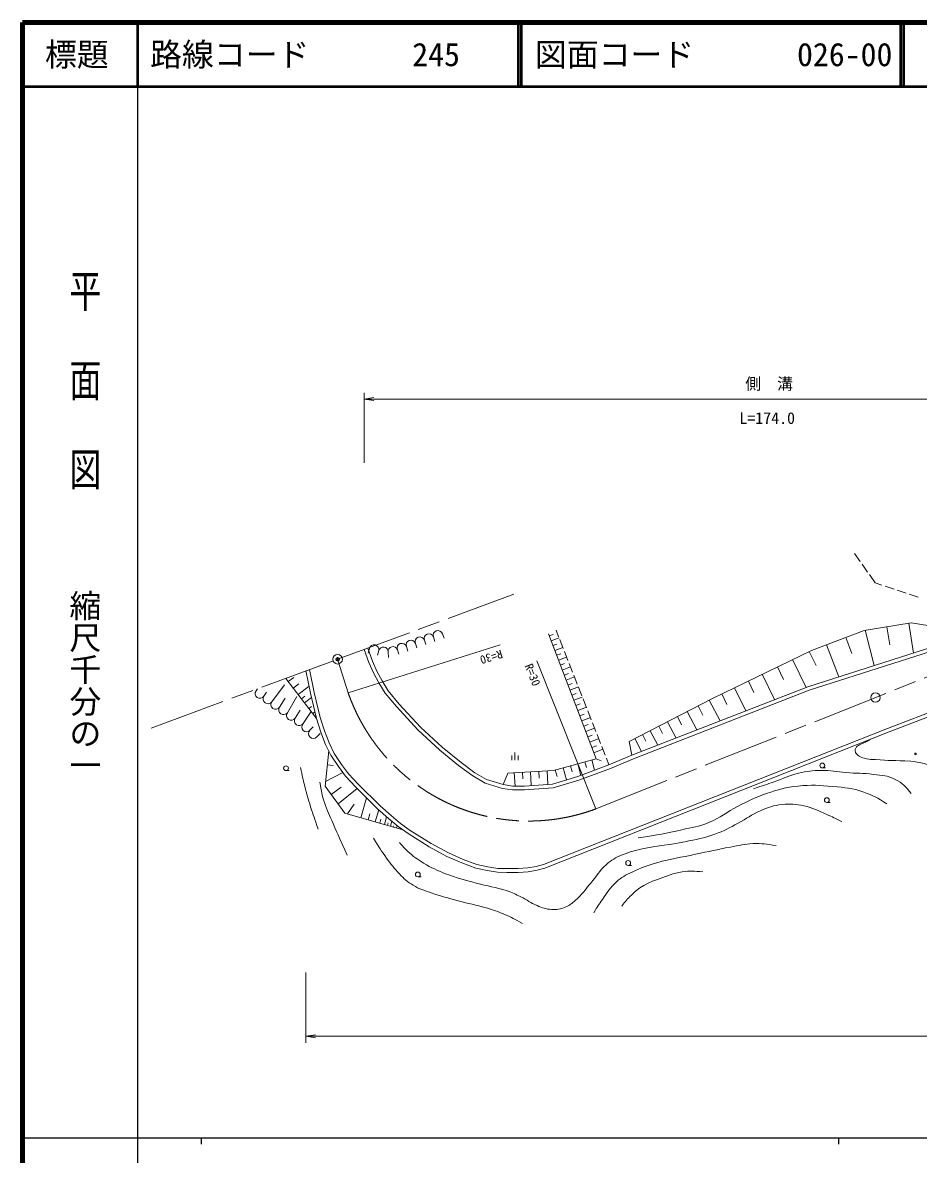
# Model space of a CAD drawing. Units: millimetres, scale not verified. Extents: x 40000 to 680000, y 20000 to 380000.
# Drawn here: x 40000 to 180559, y 202409 to 380000 of the extents above; entities that cross this region are included whole.
import ezdxf
from ezdxf.enums import TextEntityAlignment as Align

# ---------------------------------------------------------------- set-up
doc = ezdxf.new("R2010")
doc.units = ezdxf.units.MM
doc.header["$LTSCALE"] = 1000
doc.header["$PDMODE"] = 32
doc.header["$PDSIZE"] = 500
doc.linetypes.add('CHAIN', pattern=[18.5, 12, -1.5, 3.5, -1.5])
for name, color, linetype, lineweight in [('M-BGD', 7, 'Continuous', 13), ('M-BMK', 2, 'CHAIN', 13), ('M-BMK-SRVR', 3, 'Continuous', 13), ('M-STR-HTXT', 7, 'Continuous', 13), ('M-TTL', 2, 'Continuous', 140), ('M-TTL-BAND', 7, 'Continuous', 25), ('M-TTL-LINE', 7, 'Continuous', 50)]:
    doc.layers.add(name, color=color, linetype=linetype, lineweight=lineweight)
doc.layers.add('M-OTRS', color=6, linetype='Continuous')
doc.layers.add('M-TTL-TXT', color=7, linetype='Continuous')
doc.styles.add('@ＭＳ ゴシック', font='')
doc.styles.add('ＭＳ ゴシック', font='')
doc.styles.get('@ＭＳ ゴシック').set_extended_font_data('@MS Gothic')
doc.styles.get('ＭＳ ゴシック').set_extended_font_data('MS Gothic')

# ---------------------------------------------------------------- blocks, each defined once
blk = doc.blocks.new('open_arrow')
at = {"color": 0, "linetype": 'Continuous', "lineweight": -2}
blk.add_lwpolyline([(7.5, 1.25), (0, 0), (7.5, -1.25)], dxfattribs=at)

msp = doc.modelspace()

# ---------------------------------------------------------------- linework, layer by layer
at = {"layer": 'M-BGD'}
for p, q in [((170548, 296705), (171448, 295423)), ((171735, 295014), (172597, 293786)), ((172885, 293377), (173785, 292096)), ((173785, 292096), (174851, 291743)), ((175326, 291586), (176750, 291114)), ((177225, 290957), (178649, 290486)), ((179123, 290328), (180547, 289857)), ((123699, 284682), (124107, 283644)), ((172216, 284641), (173644, 279116)), ((175628, 285194), (176089, 282350)), ((179041, 285746), (179797, 281073)), ((101629, 282599), (101880, 281892)), ((103043, 283101), (103294, 282394)), ((104456, 283603), (104707, 282896)), ((105870, 284105), (106121, 283398)), ((122629, 283755), (123256, 283995)), ((122917, 283003), (124170, 283483)), ((123208, 282244), (123841, 282486)), ((124290, 283179), (124838, 281782)), ((166153, 282385), (168063, 277340)), ((169180, 283531), (170135, 281009)), ((94417, 281797), (94244, 281067)), ((95876, 281451), (95704, 280721)), ((97354, 281229), (97397, 280354)), ((98802, 281595), (99053, 280888)), ((100216, 282097), (100467, 281390)), ((123499, 281484), (124765, 281969)), ((123793, 280718), (124432, 280963)), ((125021, 281317), (125569, 279921)), ((163445, 281325), (164503, 279143)), ((124087, 279951), (125365, 280441)), ((124384, 279176), (125029, 279423)), ((124681, 278401), (125972, 278896)), ((125752, 279456), (126301, 278059)), ((158440, 278896), (159405, 276907)), ((160827, 280054), (162944, 275692)), ((86122, 270801), (81306, 277100)), ((81691, 276597), (82542, 277248)), ((84425, 278345), (85188, 274758)), ((85012, 278470), (85773, 274889)), ((124981, 277619), (125633, 277869)), ((125281, 276837), (126585, 277336)), ((126483, 277594), (127032, 276198)), ((156054, 277738), (157984, 273761)), ((76633, 275161), (76834, 275448)), ((79090, 273440), (81086, 276100)), ((82471, 275576), (83322, 276227)), ((83252, 274555), (84954, 275856)), ((125583, 276046), (126242, 276299)), ((125886, 275256), (127203, 275761)), ((127215, 275732), (127763, 274336)), ((151702, 275626), (153462, 272000)), ((153878, 276682), (154758, 274869)), ((77862, 274300), (78292, 274914)), ((80319, 272579), (81204, 273990)), ((81548, 271719), (83010, 274248)), ((83753, 273899), (84300, 274317)), ((84255, 273243), (85348, 274079)), ((85188, 274758), (86122, 270801)), ((85773, 274889), (86701, 270960)), ((126192, 274458), (126857, 274713)), ((126498, 273660), (127828, 274170)), ((127946, 273871), (128494, 272475)), ((147746, 273691), (149433, 270431)), ((149721, 274665), (150522, 273014)), ((82776, 270858), (83573, 272113)), ((84005, 269998), (85298, 271879)), ((84907, 272390), (85315, 272702)), ((85515, 271595), (85870, 271867)), ((126807, 272853), (127479, 273111)), ((127116, 272047), (128460, 272562)), ((128677, 272009), (129225, 270613)), ((144278, 271897), (145773, 269006)), ((146012, 272794), (146760, 271349)), ((175733, 269261), (184839, 272762)), ((175951, 268702), (185046, 272198)), ((86122, 270801), (86784, 268682)), ((86701, 270960), (87350, 268881)), ((127428, 271233), (128107, 271493)), ((127740, 270419), (129097, 270939)), ((129408, 270148), (129956, 268752)), ((141203, 270306), (142528, 267743)), ((142740, 271101), (143403, 269820)), ((85081, 268952), (85603, 269490)), ((86156, 267907), (86679, 268445)), ((86784, 268682), (87550, 266732)), ((87350, 268881), (88100, 266974)), ((121737, 247903), (175733, 269261)), ((121929, 247334), (175951, 268702)), ((128055, 269596), (128741, 269859)), ((128371, 268773), (129742, 269299)), ((128689, 267943), (129381, 268208)), ((130139, 268286), (130688, 266890)), ((137267, 268270), (137788, 267263)), ((138476, 268895), (139651, 266623)), ((139839, 269601), (140427, 268464)), ((87550, 266732), (88376, 265034)), ((88100, 266974), (88898, 265332)), ((129007, 267112), (130392, 267642)), ((129329, 266273), (130028, 266541)), ((130870, 266425), (131419, 265028)), ((136058, 267645), (137100, 265630)), ((88376, 265034), (89549, 263265)), ((88898, 265332), (90039, 263612)), ((116756, 264991), (116756, 264241)), ((117256, 265491), (117256, 264241)), ((117756, 264991), (117756, 264241)), ((129651, 265433), (131049, 265969)), ((87796, 263521), (88735, 263425)), ((89549, 263265), (90688, 261757)), ((90039, 263612), (91149, 262142)), ((124825, 263086), (125347, 261173)), ((125973, 263399), (126234, 262443)), ((127120, 263712), (127618, 261886)), ((128216, 264011), (128465, 263098)), ((129312, 264310), (129755, 262684)), ((130008, 264500), (130783, 264179)), ((131602, 264563), (132009, 263525)), ((165482, 263053), (165982, 263053)), ((81334, 262626), (81834, 262626)), ((87532, 260929), (90271, 262310)), ((90688, 261757), (92281, 260021)), ((91149, 262142), (92713, 260438)), ((117145, 262307), (117270, 260194)), ((118413, 262382), (118475, 261326)), ((119680, 262457), (119809, 260273)), ((120991, 262534), (121055, 261442)), ((122301, 262611), (122428, 260464)), ((123580, 262746), (123863, 261709)), ((88426, 258891), (90010, 260055)), ((89501, 257428), (92483, 259821)), ((92281, 260021), (95695, 256638)), ((92713, 260438), (96106, 257076)), ((93077, 255243), (93971, 258346)), ((166200, 257632), (166700, 257632)), ((90992, 255843), (92020, 257388)), ((94207, 254917), (94478, 255859)), ((95337, 254591), (95879, 256474)), ((95695, 256638), (97422, 255102)), ((96106, 257076), (97810, 255559)), ((96054, 254385), (96226, 254983)), ((96772, 254178), (97116, 255374)), ((97252, 254039), (97365, 254429)), ((97422, 255102), (98945, 253864)), ((97733, 253901), (97957, 254681)), ((97810, 255559), (99312, 254340)), ((98213, 253762), (98269, 253957)), ((98693, 253624), (98806, 254014)), ((99312, 254340), (100813, 253245)), ((98945, 253864), (100476, 252748)), ((100476, 252748), (103808, 250663)), ((100813, 253245), (104110, 251182)), ((103808, 250663), (106567, 249172)), ((104110, 251182), (106831, 249712)), ((106567, 249172), (108921, 248139)), ((106831, 249712), (109145, 248695)), ((109145, 248695), (111282, 247914)), ((108921, 248139), (111111, 247337)), ((111111, 247337), (112887, 246928)), ((111282, 247914), (113002, 247518)), ((112887, 246928), (114537, 246668)), ((113002, 247518), (114586, 247267)), ((114586, 247267), (115973, 247257)), ((115973, 247257), (117755, 247257)), ((117755, 247257), (119267, 247351)), ((119267, 247351), (120590, 247580)), ((119337, 246754), (120723, 246994)), ((120590, 247580), (121737, 247903)), ((120723, 246994), (121929, 247334)), ((135021, 247757), (135521, 247757)), ((102014, 245960), (102514, 245960)), ((114537, 246668), (115970, 246657)), ((115970, 246657), (117774, 246657)), ((117774, 246657), (119337, 246754))]:
    msp.add_line(p, q, dxfattribs=at)
for points in [[(94174, 281855), (94885, 279814), (95583, 278219), (96428, 276697), (97371, 275154), (99107, 273075), (102457, 269435), (105858, 266293), (108790, 263924), (110971, 262305), (112800, 261226), (115427, 260429), (116905, 260194), (118734, 260194), (123128, 260515), (127107, 261695), (132009, 263525), (135610, 265049), (163215, 275797), (189531, 284171), (197623, 286551), (225745, 291312), (241600, 290785), (251568, 289377)], [(93607, 281658), (94326, 279595), (95045, 277953), (95909, 276395), (96882, 274804), (98656, 272679), (102032, 269011), (105465, 265838), (108422, 263449), (110639, 261805), (112557, 260673), (115292, 259843), (116857, 259594), (118756, 259594), (123236, 259921), (127298, 261126), (132231, 262967), (135836, 264494), (163415, 275231), (189707, 283597), (197758, 285966), (225785, 290711), (241548, 290186), (251484, 288783)], [(135610, 265049), (135169, 267185), (148251, 273952), (163766, 281481), (172034, 284612), (179422, 285808), (189531, 284171)], [(115427, 260429), (116147, 262248), (123301, 262670), (130008, 264500), (122503, 284084)], [(88025, 265756), (87458, 260208), (90578, 255963), (99654, 253347)]]:
    msp.add_lwpolyline(points, dxfattribs=at)
for centre, radius in [((180113, 265254), 125), ((81334, 263001), 375), ((165482, 263428), 375), ((166200, 258007), 375), ((135021, 248132), 375), ((102014, 246335), 375)]:
    msp.add_circle(centre, radius, dxfattribs=at)
for centre, start, end in [((105163, 283854), 19.55005, 199.55005), ((95146, 281624), 346.68147, 166.68147), ((99509, 281846), 19.55005, 199.55005), ((100923, 282348), 19.55005, 199.55005), ((102336, 282850), 19.55005, 199.55005), ((103750, 283352), 19.55005, 199.55005), ((96606, 281278), 356.21665, 166.68147), ((98096, 281344), 19.55005, 188.84642), ((77247, 274730), 144.99588, 324.99588), ((78476, 273870), 144.99588, 324.99588), ((79705, 273009), 144.99588, 324.99588), ((80933, 272149), 144.99588, 324.99588), ((82162, 271288), 144.99588, 324.99588), ((83391, 270428), 144.99588, 324.99588), ((84543, 269475), 135.81894, 315.81894), ((85619, 268430), 135.81894, 315.81894)]:
    msp.add_arc(centre, 750, start, end, dxfattribs=at)
for points, knots in [([(172996, 267533), (172744, 267357), (172664, 267305), (172439, 267181), (172168, 267032), (171994, 266995), (171716, 266857), (171418, 266709), (171214, 266676), (170966, 266454), (170823, 266327), (170759, 266229), (170684, 266053), (170611, 265882), (170636, 265758), (170678, 265577), (170702, 265475), (170719, 265414), (170781, 265328), (170931, 265118), (171065, 265036), (171281, 264893), (171672, 264634), (171955, 264603), (172407, 264476), (172948, 264323), (173282, 264402), (173843, 264360), (175995, 264200), (176701, 264203), (179363, 264117)], [0, 0, 0, 0, 1, 1, 1, 2, 2, 2, 3, 3, 3, 4, 4, 4, 5, 5, 5, 6, 6, 6, 7, 7, 7, 8, 8, 8, 9, 9, 9, 10, 10, 10, 10]), ([(83624, 263134), (83892, 261719), (83971, 261324), (84257, 260179), (84573, 258910), (84804, 258213), (85195, 256966), (85629, 255581), (85792, 255131), (86391, 253447)], [0, 0, 0, 0, 1, 1, 1, 2, 2, 2, 3, 3, 3, 3]), ([(179363, 264117), (180502, 263961), (180870, 263918), (181802, 263648), (182629, 263407), (183147, 263347), (183866, 262874), (184564, 262414), (184816, 262086), (185367, 261349)], [0, 0, 0, 0, 1, 1, 1, 2, 2, 2, 3, 3, 3, 3]), ([(154706, 259778), (156265, 260305), (156659, 260439), (157908, 260868), (159408, 261384), (160202, 261827), (161743, 262205), (163102, 262539), (163897, 262634), (165296, 262663), (166827, 262693), (167674, 262429), (169201, 262311), (170876, 262181), (171830, 262267), (173493, 262029), (174860, 261834), (175721, 261900), (176941, 261255), (178095, 260646), (178541, 260128), (179439, 259039)], [0, 0, 0, 0, 1, 1, 1, 2, 2, 2, 3, 3, 3, 4, 4, 4, 5, 5, 5, 6, 6, 6, 7, 7, 7, 7]), ([(86649, 260789), (86890, 259300), (86976, 258818), (87353, 257599), (87761, 256281), (88171, 255607), (88713, 254339), (89550, 252382), (89844, 251762), (90941, 249366)], [0, 0, 0, 0, 1, 1, 1, 2, 2, 2, 3, 3, 3, 3]), ([(136588, 252073), (139864, 252591), (140799, 252702), (143448, 253339), (145095, 253736), (146078, 253800), (147635, 254465), (149541, 255279), (150429, 256098), (152279, 257033), (153975, 257891), (154913, 258427), (156712, 259039), (158596, 259680), (159695, 259981), (161672, 260200), (163790, 260434), (165006, 260340), (167126, 260129), (169057, 259938), (170192, 259915), (172016, 259250), (173494, 258711), (174083, 258383), (175604, 257420)], [0, 0, 0, 0, 1, 1, 1, 2, 2, 2, 3, 3, 3, 4, 4, 4, 5, 5, 5, 6, 6, 6, 7, 7, 7, 8, 8, 8, 8]), ([(99115, 251363), (99685, 250676), (99887, 250468), (100436, 249948), (101312, 249119), (101902, 248761), (102923, 248118), (104192, 247319), (104985, 247000), (106378, 246445), (108187, 245725), (109270, 245510), (111147, 244991), (113042, 244468), (114160, 244375), (116026, 243756), (116896, 243467), (117355, 243224), (118184, 242833), (119205, 242352), (119667, 241858), (120717, 241442), (121569, 241104), (122069, 240896), (122984, 240832), (123837, 240772), (124355, 240870), (125142, 241207), (125819, 241498), (126166, 241755), (126721, 242239), (127797, 243178), (128211, 243895), (129145, 244976), (130108, 246091), (130463, 246893), (131568, 247868), (132427, 248627), (133016, 248950), (134070, 249401), (135350, 249948), (136137, 250077), (137494, 250386), (139963, 250948), (141413, 250919), (143890, 251449), (145757, 251849), (146825, 252022), (148627, 252653), (150113, 253173), (150869, 253658), (152271, 254373), (153666, 255085), (154327, 255725), (155773, 256327), (157047, 256858), (157794, 257163), (159166, 257313), (160499, 257458), (161275, 257351), (162591, 257094), (164062, 256806), (164815, 256354), (166187, 255749), (167129, 255333), (167453, 255181), (168564, 254607)], [0, 0, 0, 0, 1, 1, 1, 2, 2, 2, 3, 3, 3, 4, 4, 4, 5, 5, 5, 6, 6, 6, 7, 7, 7, 8, 8, 8, 9, 9, 9, 10, 10, 10, 11, 11, 11, 12, 12, 12, 13, 13, 13, 14, 14, 14, 15, 15, 15, 16, 16, 16, 17, 17, 17, 18, 18, 18, 19, 19, 19, 20, 20, 20, 21, 21, 21, 22, 22, 22, 22]), ([(95058, 252031), (95991, 250520), (96252, 250079), (97122, 248900), (97861, 247899), (98244, 247303), (99115, 246414), (99881, 245634), (100342, 245205), (101273, 244632), (102287, 244006), (102966, 243860), (104088, 243459), (105725, 242873), (106679, 242653), (108356, 242192), (110051, 241727), (111035, 241596), (112719, 241090), (113890, 240738), (114551, 240541), (115674, 240058), (116781, 239582), (117166, 239364), (118418, 238651)], [0, 0, 0, 0, 1, 1, 1, 2, 2, 2, 3, 3, 3, 4, 4, 4, 5, 5, 5, 6, 6, 6, 7, 7, 7, 8, 8, 8, 8]), ([(129635, 240330), (130232, 241335), (130418, 241623), (130972, 242417), (131751, 243534), (132169, 244197), (133153, 245138), (133984, 245932), (134608, 246204), (135640, 246709), (137090, 247419), (137959, 247712), (139509, 248163), (141851, 248844), (143222, 248993), (145608, 249500), (147739, 249953), (148927, 250245), (151072, 250626), (152459, 250872), (153230, 251118), (154638, 251166), (156053, 251213), (156623, 251121), (158250, 250861)], [0, 0, 0, 0, 1, 1, 1, 2, 2, 2, 3, 3, 3, 4, 4, 4, 5, 5, 5, 6, 6, 6, 7, 7, 7, 8, 8, 8, 8]), ([(141433, 246240), (142363, 246533), (142692, 246607), (143520, 246733), (144770, 246923), (145289, 246841), (146757, 246733)], [0, 0, 0, 0, 1, 1, 1, 2, 2, 2, 2]), ([(134021, 241362), (134586, 242192), (134887, 242465), (135522, 243097), (137377, 244940), (138703, 245172), (141433, 246240)], [0, 0, 0, 0, 1, 1, 1, 2, 2, 2, 2])]:
    msp.add_open_spline(points, degree=3, knots=knots, dxfattribs=at)
at = {"layer": 'M-BMK'}
for p, q in [((89426, 280101), (117062, 290313)), ((60177, 269292), (89426, 280101)), ((89426, 280101), (91082, 274841)), ((129927, 256617), (182862, 277693))]:
    msp.add_line(p, q, dxfattribs=at)
msp.add_arc((119411, 284713), 30000, 199.21239, 290.51883, dxfattribs=at)
at = {"layer": 'M-BMK-SRVR'}
for centre in [(89426, 280101), (173824, 274094)]:
    msp.add_circle(centre, 750, dxfattribs=at)
at = {"layer": 'M-OTRS'}
msp.add_point((89426, 280101), dxfattribs=at)
at = {"layer": 'M-STR-HTXT'}
for p, q in [((93607, 310933), (93607, 321933)), ((93607, 320933), (219854, 320933)), ((91082, 274841), (114922, 282346)), ((129927, 256617), (120679, 279843)), ((84443, 230933), (84443, 219933)), ((84443, 220933), (409498, 220933))]:
    msp.add_line(p, q, dxfattribs=at)
at = {"layer": 'M-TTL'}
for p, q in [((40000, 380000), (40000, 20000)), ((680000, 380000), (40000, 380000))]:
    msp.add_line(p, q, dxfattribs=at)
at = {"layer": 'M-TTL-BAND'}
for p, q in [((58000, 370000), (58000, 20000)), ((40000, 205000), (579000, 205000)), ((68000, 205000), (68000, 204000)), ((168000, 205000), (168000, 204000))]:
    msp.add_line(p, q, dxfattribs=at)
at = {"layer": 'M-TTL-LINE'}
for p, q in [((58000, 380000), (58000, 370000)), ((117750, 380000), (117750, 370000)), ((118250, 380000), (118250, 370000)), ((177750, 380000), (177750, 370000)), ((178250, 380000), (178250, 370000)), ((40000, 370000), (680000, 370000))]:
    msp.add_line(p, q, dxfattribs=at)

# ---------------------------------------------------------------- block references
at = {"layer": 'M-STR-HTXT', "xscale": 200, "yscale": 200}
for p in [(93607, 320933), (84443, 220933)]:
    msp.add_blockref('open_arrow', p, dxfattribs=at)

# ---------------------------------------------------------------- texts
at = {"layer": 'M-STR-HTXT', "style": 'ＭＳ ゴシック'}
msp.add_text('側\u3000溝', height=1833, dxfattribs=at).set_placement((157138, 323336), align=Align.MIDDLE_CENTER)
msp.add_text('L=174.0', height=1833, dxfattribs=at).set_placement((156841, 316479), align=Align.BOTTOM_CENTER)
for rotation, p in [(197.473, (113545, 280456)), (291.71, (120030, 277661))]:
    msp.add_text('R=30', height=1320, rotation=rotation, dxfattribs=at).set_placement(p, align=Align.MIDDLE_CENTER)
at = {"layer": 'M-TTL-BAND', "style": '@ＭＳ ゴシック', "width": 1.4}
msp.add_text('平  面  図', height=3666, rotation=270, dxfattribs=at).set_placement((49777, 306475), align=Align.MIDDLE_RIGHT)
at = {"layer": 'M-TTL-BAND', "style": '@ＭＳ ゴシック'}
msp.add_text('縮尺千分の一', height=3666, rotation=270, dxfattribs=at).set_placement((49777, 261030), align=Align.MIDDLE_RIGHT)
at = {"layer": 'M-TTL-TXT', "style": 'ＭＳ ゴシック'}
msp.add_text('標題', height=3666, dxfattribs=at).set_placement((48500, 375000), align=Align.MIDDLE_CENTER)
for s, p in [('路線コード', (60000, 375000)), ('245', (101142, 375000)), ('図面コード', (120380, 375000)), ('026-00', (161521, 375000))]:
    msp.add_text(s, height=3666, dxfattribs=at).set_placement(p, align=Align.MIDDLE_LEFT)

doc.saveas('drawing.dxf')
